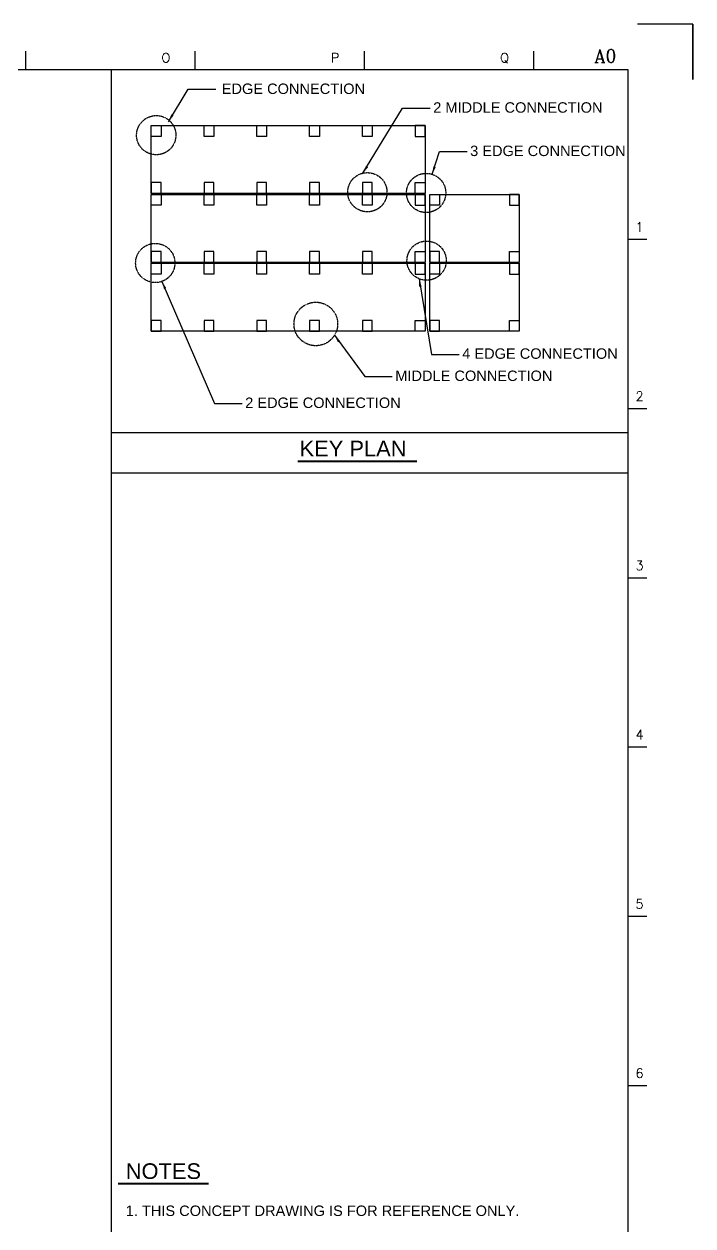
# Model space of a CAD drawing. Header units: millimetres. Extents: x 415966 to 487306, y -108951 to -17325.
# Drawn here: x 449786 to 452349, y -105150 to -100541 of the extents above; entities that cross this region are included whole.
import ezdxf
from ezdxf.enums import TextEntityAlignment as Align

# ---------------------------------------------------------------- set-up
doc = ezdxf.new("R2010")
doc.units = ezdxf.units.MM
doc.header["$LTSCALE"] = 2
doc.linetypes.add('PHANTOM2', pattern=[31.75, 15.875, -3.175, 3.175, -3.175, 3.175, -3.175])
for name, color, linetype in [('C_BLOCK', 7, 'Continuous'), ('C_GIRDER', 2, 'Continuous'), ('C_TEXT_01', 2, 'Continuous'), ('DIM-SCALE', 7, 'Continuous'), ('TAN-TIT', 30, 'Continuous')]:
    doc.layers.add(name, color=color, linetype=linetype)
doc.styles.add('Arial', font='arial.ttf')
doc.styles.add('COM', font='COMPLEX', dxfattribs={"height": 5})
doc.dimstyles.new('일반도면_0010', dxfattribs={"dimtxt": 40, "dimasz": 30, "dimexe": 10, "dimexo": 50, "dimgap": 15, "dimtad": 1, "dimdec": 0, "dimzin": 0, "dimdsep": 46, "dimtxsty": 'Arial', "dimcen": -50, "dimclrd": 7, "dimclre": 7, "dimclrt": 2, "dimadec": 8, "dimazin": 0, "dimtfac": 1, "dimtdec": 0, "dimtix": 1, "dimtmove": 2, "dimatfit": 3, "dimfxl": 1, "dimtolj": 1, "dimtzin": 0, "dimarcsym": 0})

# ---------------------------------------------------------------- blocks, each defined once
blk = doc.blocks.new('BORDER')
at = {"layer": 'TAN-TIT', "linetype": 'Continuous'}
for p, q in [((23780, 16820), (23355.9, 16820)), ((23780, 16395.9), (23780, 16820)), ((23780, 16820), (23780, 16395.9))]:
    blk.add_line(p, q, dxfattribs=at)
at = {"layer": 'TAN-TIT'}
for p, q in [((18667.7, 16468), (18667.7, 16612.2)), ((19965.6, 16468), (19965.6, 16612.2)), ((21263.4, 16468), (21263.4, 16612.2)), ((22561.3, 16468), (22561.3, 16612.2)), ((23282.3, 16468), (497.7, 16468)), ((19323.7, 4632.3), (19323.7, 16468)), ((23282.3, 352), (23282.3, 16468)), ((23282.3, 15170.1), (23426.6, 15170.1)), ((23282.3, 13872.3), (23426.6, 13872.3)), ((23282.3, 12574.4), (23426.6, 12574.4)), ((23282.3, 11276.6), (23426.6, 11276.6)), ((23282.3, 9978.7), (23426.6, 9978.7)), ((23282.3, 8680.8), (23426.6, 8680.8))]:
    blk.add_line(p, q, dxfattribs=at)
at = {"layer": 'TAN-TIT', "style": 'COM'}
for s, height, p in [('O', 72.1, (19706, 16525.7)), ('P', 72.1, (21003.9, 16525.7)), ('Q', 72.1, (22301.7, 16525.7)), ('A0', 100, (23022.8, 16525.7)), ('1', 72.1, (23340, 15227.8)), ('2', 72.1, (23340, 13930)), ('3', 72.1, (23340, 12632.1)), ('4', 72.1, (23340, 11334.2)), ('5', 72.1, (23340, 10036.4)), ('6', 72.1, (23340, 8738.5))]:
    blk.add_text(s, height=height, dxfattribs=at).set_placement(p)

msp = doc.modelspace()

# ---------------------------------------------------------------- linework, layer by layer
at = {"layer": 'C_BLOCK', "color": 1, "linetype": 'Continuous', "lineweight": 40}
for p, q in [((450835.6, -102217), (451290.7, -102217)), ((450146.3, -104987.8), (450493.2, -104987.8))]:
    msp.add_line(p, q, dxfattribs=at)
at = {"layer": 'C_GIRDER'}
for points in [[(450273.1, -100930.2), (451322.4, -100930.2), (451322.4, -101191), (450273.1, -101191)], [(450273.1, -100930.2), (450310.9, -100930.2), (450310.9, -100972.1), (450273.1, -100972.1)], [(450475.4, -100930.2), (450513.2, -100930.2), (450513.2, -100972.1), (450475.4, -100972.1)], [(450677.7, -100930.2), (450715.5, -100930.2), (450715.5, -100972.1), (450677.7, -100972.1)], [(450880, -100930.2), (450917.8, -100930.2), (450917.8, -100972.1), (450880, -100972.1)], [(451082.3, -100930.2), (451120.1, -100930.2), (451120.1, -100972.1), (451082.3, -100972.1)], [(451322.4, -100930.2), (451284.6, -100930.2), (451284.6, -100972.1), (451322.4, -100972.1)], [(450273.1, -101191), (450310.9, -101191), (450310.9, -101149), (450273.1, -101149)], [(450475.4, -101191), (450513.2, -101191), (450513.2, -101149), (450475.4, -101149)], [(450677.7, -101191), (450715.5, -101191), (450715.5, -101149), (450677.7, -101149)], [(450880, -101191), (450917.8, -101191), (450917.8, -101149), (450880, -101149)], [(451082.3, -101191), (451120.1, -101191), (451120.1, -101149), (451082.3, -101149)], [(451322.4, -101191), (451284.6, -101191), (451284.6, -101149), (451322.4, -101149)], [(450273.1, -101194.6), (451322.4, -101194.6), (451322.4, -101455.3), (450273.1, -101455.3)], [(450273.1, -101194.6), (450310.9, -101194.6), (450310.9, -101236.5), (450273.1, -101236.5)], [(450475.4, -101194.6), (450513.2, -101194.6), (450513.2, -101236.5), (450475.4, -101236.5)], [(450677.7, -101194.6), (450715.5, -101194.6), (450715.5, -101236.5), (450677.7, -101236.5)], [(450880, -101194.6), (450917.8, -101194.6), (450917.8, -101236.5), (450880, -101236.5)], [(451082.3, -101194.6), (451120.1, -101194.6), (451120.1, -101236.5), (451082.3, -101236.5)], [(451322.4, -101194.6), (451284.6, -101194.6), (451284.6, -101236.5), (451322.4, -101236.5)], [(451340.4, -101194.6), (451683.8, -101194.6), (451683.8, -101455.3), (451340.4, -101455.3)], [(451340.4, -101194.6), (451378.2, -101194.6), (451378.2, -101236.5), (451340.4, -101236.5)], [(451683.8, -101194.6), (451646, -101194.6), (451646, -101236.5), (451683.8, -101236.5)], [(450273.1, -101455.3), (450310.9, -101455.3), (450310.9, -101413.4), (450273.1, -101413.4)], [(450475.4, -101455.3), (450513.2, -101455.3), (450513.2, -101413.4), (450475.4, -101413.4)], [(450677.7, -101455.3), (450715.5, -101455.3), (450715.5, -101413.4), (450677.7, -101413.4)], [(450880, -101455.3), (450917.8, -101455.3), (450917.8, -101413.4), (450880, -101413.4)], [(451082.3, -101455.3), (451120.1, -101455.3), (451120.1, -101413.4), (451082.3, -101413.4)], [(451322.4, -101455.3), (451284.6, -101455.3), (451284.6, -101413.4), (451322.4, -101413.4)], [(451340.4, -101455.3), (451378.2, -101455.3), (451378.2, -101413.4), (451340.4, -101413.4)], [(451683.8, -101455.3), (451646, -101455.3), (451646, -101413.4), (451683.8, -101413.4)], [(450273.1, -101458.9), (451322.4, -101458.9), (451322.4, -101719.6), (450273.1, -101719.6)], [(450273.1, -101458.9), (450310.9, -101458.9), (450310.9, -101500.8), (450273.1, -101500.8)], [(450475.4, -101458.9), (450513.2, -101458.9), (450513.2, -101500.8), (450475.4, -101500.8)], [(450677.7, -101458.9), (450715.5, -101458.9), (450715.5, -101500.8), (450677.7, -101500.8)], [(450880, -101458.9), (450917.8, -101458.9), (450917.8, -101500.8), (450880, -101500.8)], [(451082.3, -101458.9), (451120.1, -101458.9), (451120.1, -101500.8), (451082.3, -101500.8)], [(451322.4, -101458.9), (451284.6, -101458.9), (451284.6, -101500.8), (451322.4, -101500.8)], [(451340.4, -101458.9), (451683.8, -101458.9), (451683.8, -101719.6), (451340.4, -101719.6)], [(451340.4, -101458.9), (451378.2, -101458.9), (451378.2, -101500.8), (451340.4, -101500.8)], [(451683.8, -101458.9), (451646, -101458.9), (451646, -101500.8), (451683.8, -101500.8)], [(450273.1, -101719.6), (450310.9, -101719.6), (450310.9, -101677.7), (450273.1, -101677.7)], [(450475.4, -101719.6), (450513.2, -101719.6), (450513.2, -101677.7), (450475.4, -101677.7)], [(450677.7, -101719.6), (450715.5, -101719.6), (450715.5, -101677.7), (450677.7, -101677.7)], [(450880, -101719.6), (450917.8, -101719.6), (450917.8, -101677.7), (450880, -101677.7)], [(451082.3, -101719.6), (451120.1, -101719.6), (451120.1, -101677.7), (451082.3, -101677.7)], [(451322.4, -101719.6), (451284.6, -101719.6), (451284.6, -101677.7), (451322.4, -101677.7)], [(451340.4, -101719.6), (451378.2, -101719.6), (451378.2, -101677.7), (451340.4, -101677.7)], [(451683.8, -101719.6), (451646, -101719.6), (451646, -101677.7), (451683.8, -101677.7)]]:
    msp.add_lwpolyline(points, close=True, dxfattribs=at)
at = {"layer": 'C_GIRDER', "color": 1, "linetype": 'PHANTOM2', "ltscale": 0.01}
for centre, radius in [((450292.3, -100967.6), 75.2), ((451101.5, -101186.4), 75.2), ((451326.7, -101189.1), 75.2), ((450288.6, -101457.6), 75.2), ((451328.5, -101448.7), 75.2), ((450903.9, -101691.5), 83.6)]:
    msp.add_circle(centre, radius, dxfattribs=at)
at = {"layer": 'TAN-TIT'}
for p, q in [((450121.2, -102107.4), (452100.5, -102107.4)), ((450121.2, -102262.9), (452100.5, -102262.9))]:
    msp.add_line(p, q, dxfattribs=at)

# ---------------------------------------------------------------- block references
at = {"xscale": 0.5, "yscale": 0.5, "zscale": 0.5}
msp.add_blockref('BORDER', (440459.3, -108951.5), dxfattribs=at)

# ---------------------------------------------------------------- texts
at = {"layer": 'C_BLOCK', "color": 3, "ltscale": 10, "style": 'Arial'}
for s, p in [('KEY PLAN', (451046.6, -102217)), ('NOTES', (450319.7, -104987.8))]:
    msp.add_text(s, height=60, dxfattribs=at).set_placement(p, align=Align.BOTTOM_CENTER)
at = {"layer": 'C_TEXT_01', "style": 'Arial'}
for s, p in [('EDGE CONNECTION', (450543.3, -100809.6)), ('2 MIDDLE CONNECTION', (451353.9, -100881.4)), ('3 EDGE CONNECTION', (451495.4, -101047.7)), ('4 EDGE CONNECTION', (451465, -101825.1)), ('MIDDLE CONNECTION', (451208.5, -101910.2)), ('2 EDGE CONNECTION', (450633.2, -102013.6))]:
    msp.add_text(s, height=40, dxfattribs=at).set_placement(p)
msp.add_text('1. THIS CONCEPT DRAWING IS FOR REFERENCE ONLY.', height=40, dxfattribs=at).set_placement((450175.4, -105091.8), align=Align.MIDDLE_LEFT)

# ---------------------------------------------------------------- leaders
at = {"layer": 'DIM-SCALE'}
for points in [[(450338.7, -100916), (450414.6, -100791.6), (450520.1, -100791.6)], [(451084.7, -101113.1), (451236.6, -100864.5), (451342, -100864.5)], [(451349.8, -101117.5), (451378.1, -101030.8), (451483.5, -101030.8)], [(450314.4, -101528.3), (450515.9, -101996.6), (450621.3, -101996.6)], [(451299.5, -101518.1), (451347.7, -101808.2), (451453.1, -101808.2)], [(450975.3, -101734.8), (451091.2, -101893.2), (451196.6, -101893.2)]]:
    msp.add_leader(points, dimstyle='일반도면_0010', dxfattribs=at)

doc.saveas('drawing.dxf')
